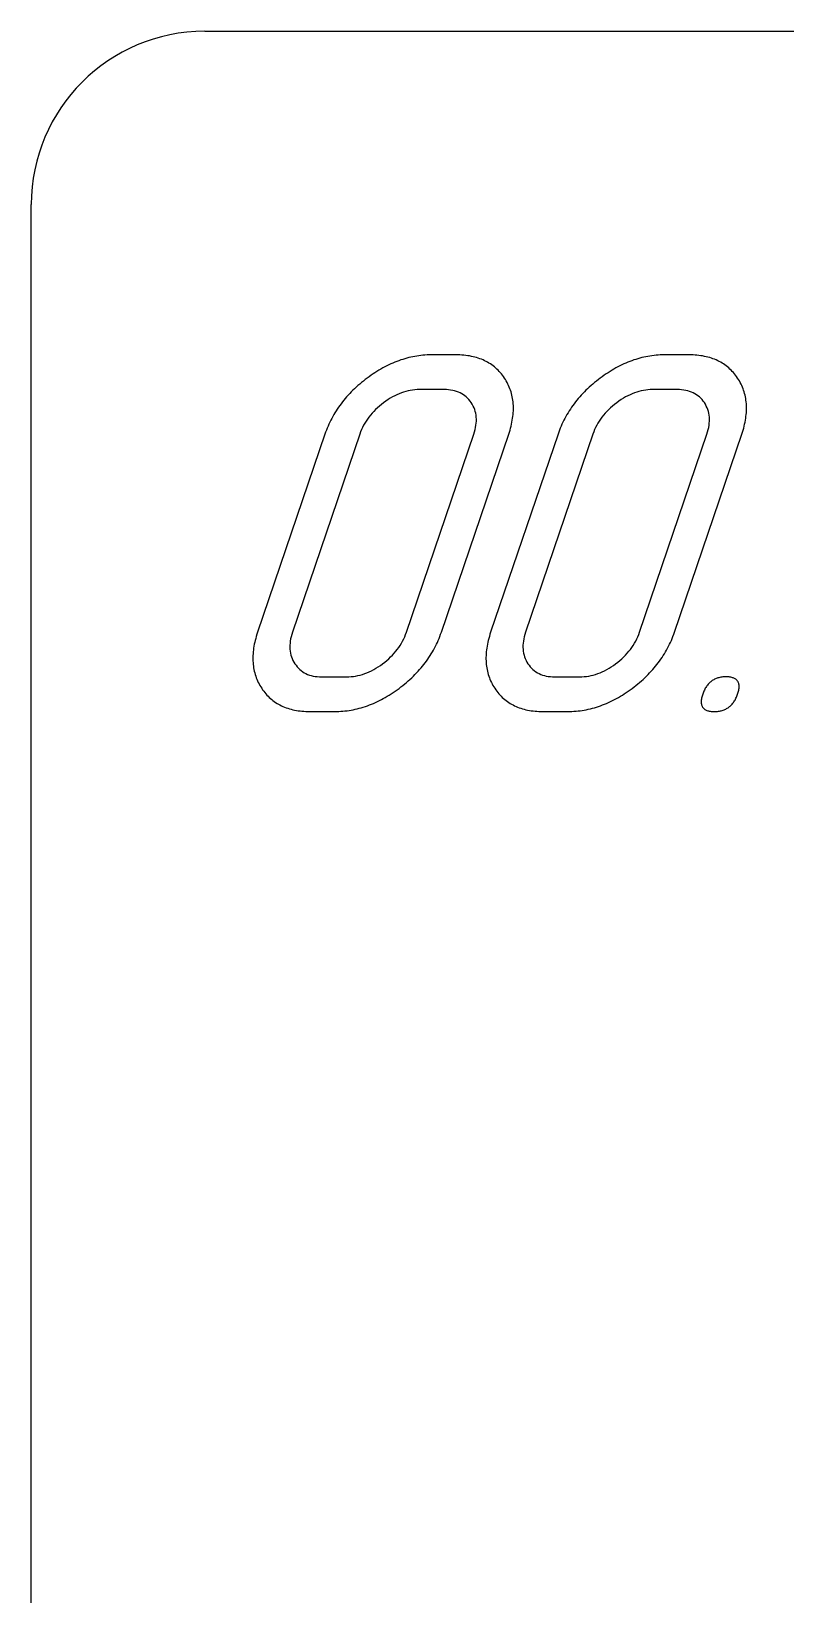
# Model space of a CAD drawing. Extents: x 14 to 1461, y -733 to -10.
# Drawn here: x 14.3 to 57.8, y -100.4 to -10.2 of the extents above; entities that cross this region are included whole.
import ezdxf

# ---------------------------------------------------------------- set-up
doc = ezdxf.new("R2010")
doc.units = 0

msp = doc.modelspace()

# ---------------------------------------------------------------- linework, layer by layer
at = {"layer": 'Cut', "color": 0}
for p, q in [((24.292856, -10.207), (566.932897, -10.207)), ((14.292876, -558.301346), (14.292876, -20.20698))]:
    msp.add_line(p, q, dxfattribs=at)
msp.add_arc((24.292856, -20.20698), 9.99998, 90, 179.999999, dxfattribs=at)
at = {"layer": 'Mark', "color": 0}
for p, q in [((34.340595, -29.75883), (34.227367, -29.828172)), ((34.454012, -29.692106), (34.340595, -29.75883)), ((34.567618, -29.627997), (34.454012, -29.692106)), ((34.681414, -29.566506), (34.567618, -29.627997)), ((34.7954, -29.507631), (34.681414, -29.566506)), ((34.909575, -29.451373), (34.7954, -29.507631)), ((35.023939, -29.397731), (34.909575, -29.451373)), ((35.138493, -29.346707), (35.023939, -29.397731)), ((35.253236, -29.298298), (35.138493, -29.346707)), ((35.368168, -29.252507), (35.253236, -29.298298)), ((35.48329, -29.209332), (35.368168, -29.252507)), ((35.598602, -29.168774), (35.48329, -29.209332)), ((35.714103, -29.130832), (35.598602, -29.168774)), ((35.829793, -29.095507), (35.714103, -29.130832)), ((35.945672, -29.062799), (35.829793, -29.095507)), ((36.061742, -29.032708), (35.945672, -29.062799)), ((36.178, -29.005233), (36.061742, -29.032708)), ((36.294448, -28.980374), (36.178, -29.005233)), ((36.411086, -28.958133), (36.294448, -28.980374)), ((36.527912, -28.938508), (36.411086, -28.958133)), ((36.644929, -28.9215), (36.527912, -28.938508)), ((36.762134, -28.907108), (36.644929, -28.9215)), ((36.879529, -28.895333), (36.762134, -28.907108)), ((36.997114, -28.886175), (36.879529, -28.895333)), ((37.114888, -28.879633), (36.997114, -28.886175)), ((37.232851, -28.875708), (37.114888, -28.879633)), ((37.351004, -28.8744), (37.232851, -28.875708)), ((38.779573, -28.8744), (37.351004, -28.8744)), ((38.898037, -28.875705), (38.779573, -28.8744)), ((39.014506, -28.879621), (38.898037, -28.875705)), ((39.12898, -28.886148), (39.014506, -28.879621)), ((39.24146, -28.895286), (39.12898, -28.886148)), ((39.351945, -28.907034), (39.24146, -28.895286)), ((39.460435, -28.921394), (39.351945, -28.907034)), ((39.56693, -28.938364), (39.460435, -28.921394)), ((39.671431, -28.957944), (39.56693, -28.938364)), ((39.773936, -28.980136), (39.671431, -28.957944)), ((39.874447, -29.004938), (39.773936, -28.980136)), ((39.972964, -29.032351), (39.874447, -29.004938)), ((40.069485, -29.062375), (39.972964, -29.032351)), ((40.164012, -29.09501), (40.069485, -29.062375)), ((40.256544, -29.130255), (40.164012, -29.09501)), ((40.347082, -29.168112), (40.256544, -29.130255)), ((40.435624, -29.208579), (40.347082, -29.168112)), ((40.522172, -29.251656), (40.435624, -29.208579)), ((40.606725, -29.297345), (40.522172, -29.251656)), ((40.689283, -29.345644), (40.606725, -29.297345)), ((40.769847, -29.396554), (40.689283, -29.345644)), ((40.848415, -29.450075), (40.769847, -29.396554)), ((40.924989, -29.506207), (40.848415, -29.450075)), ((40.999569, -29.564949), (40.924989, -29.506207)), ((41.072153, -29.626302), (40.999569, -29.564949)), ((41.142743, -29.690266), (41.072153, -29.626302)), ((41.211338, -29.756841), (41.142743, -29.690266)), ((41.277938, -29.826027), (41.211338, -29.756841)), ((47.783425, -29.75883), (47.670197, -29.828172)), ((47.896842, -29.692106), (47.783425, -29.75883)), ((48.010449, -29.627997), (47.896842, -29.692106)), ((48.124245, -29.566506), (48.010449, -29.627997)), ((48.23823, -29.507631), (48.124245, -29.566506)), ((48.352405, -29.451373), (48.23823, -29.507631)), ((48.466769, -29.397731), (48.352405, -29.451373)), ((48.581323, -29.346707), (48.466769, -29.397731)), ((48.696066, -29.298298), (48.581323, -29.346707)), ((48.810999, -29.252507), (48.696066, -29.298298)), ((48.926121, -29.209332), (48.810999, -29.252507)), ((49.041432, -29.168774), (48.926121, -29.209332)), ((49.156933, -29.130832), (49.041432, -29.168774)), ((49.272623, -29.095507), (49.156933, -29.130832)), ((49.388503, -29.062799), (49.272623, -29.095507)), ((49.504572, -29.032708), (49.388503, -29.062799)), ((49.62083, -29.005233), (49.504572, -29.032708)), ((49.737278, -28.980374), (49.62083, -29.005233)), ((49.853916, -28.958133), (49.737278, -28.980374)), ((49.970743, -28.938508), (49.853916, -28.958133)), ((50.087759, -28.9215), (49.970743, -28.938508)), ((50.204965, -28.907108), (50.087759, -28.9215)), ((50.32236, -28.895333), (50.204965, -28.907108)), ((50.439944, -28.886175), (50.32236, -28.895333)), ((50.557718, -28.879633), (50.439944, -28.886175)), ((50.675682, -28.875708), (50.557718, -28.879633)), ((50.793834, -28.8744), (50.675682, -28.875708)), ((52.222403, -28.8744), (50.793834, -28.8744)), ((52.340867, -28.875705), (52.222403, -28.8744)), ((52.457336, -28.879621), (52.340867, -28.875705)), ((52.57181, -28.886148), (52.457336, -28.879621)), ((52.68429, -28.895286), (52.57181, -28.886148)), ((52.794775, -28.907034), (52.68429, -28.895286)), ((52.903265, -28.921394), (52.794775, -28.907034)), ((53.00976, -28.938364), (52.903265, -28.921394)), ((53.114261, -28.957944), (53.00976, -28.938364)), ((53.216767, -28.980136), (53.114261, -28.957944)), ((53.317278, -29.004938), (53.216767, -28.980136)), ((53.415794, -29.032351), (53.317278, -29.004938)), ((53.512316, -29.062375), (53.415794, -29.032351)), ((53.606842, -29.09501), (53.512316, -29.062375)), ((53.699375, -29.130255), (53.606842, -29.09501)), ((53.789912, -29.168112), (53.699375, -29.130255)), ((53.878454, -29.208579), (53.789912, -29.168112)), ((53.965002, -29.251656), (53.878454, -29.208579)), ((54.049555, -29.297345), (53.965002, -29.251656)), ((54.132113, -29.345644), (54.049555, -29.297345)), ((54.212677, -29.396554), (54.132113, -29.345644)), ((54.291246, -29.450075), (54.212677, -29.396554)), ((54.36782, -29.506207), (54.291246, -29.450075)), ((54.442399, -29.564949), (54.36782, -29.506207)), ((54.514983, -29.626302), (54.442399, -29.564949)), ((54.585573, -29.690266), (54.514983, -29.626302)), ((54.654168, -29.756841), (54.585573, -29.690266)), ((54.720768, -29.826027), (54.654168, -29.756841)), ((33.131263, -30.646277), (33.031451, -30.735942)), ((33.233324, -30.55769), (33.131263, -30.646277)), ((33.337636, -30.470182), (33.233324, -30.55769)), ((33.444197, -30.383752), (33.337636, -30.470182)), ((33.553009, -30.298402), (33.444197, -30.383752)), ((33.66407, -30.214129), (33.553009, -30.298402)), ((33.77635, -30.131704), (33.66407, -30.214129)), ((33.88882, -30.051896), (33.77635, -30.131704)), ((34.00148, -29.974705), (33.88882, -30.051896)), ((34.114328, -29.90013), (34.00148, -29.974705)), ((34.227367, -29.828172), (34.114328, -29.90013)), ((41.342544, -29.897823), (41.277938, -29.826027)), ((41.405154, -29.97223), (41.342544, -29.897823)), ((41.46577, -30.049248), (41.405154, -29.97223)), ((41.524392, -30.128876), (41.46577, -30.049248)), ((41.581018, -30.211116), (41.524392, -30.128876)), ((41.635148, -30.295209), (41.581018, -30.211116)), ((41.686279, -30.380398), (41.635148, -30.295209)), ((41.734412, -30.466683), (41.686279, -30.380398)), ((41.779547, -30.554065), (41.734412, -30.466683)), ((41.821684, -30.642542), (41.779547, -30.554065)), ((41.860822, -30.732116), (41.821684, -30.642542)), ((46.574093, -30.646277), (46.474281, -30.735942)), ((46.676155, -30.55769), (46.574093, -30.646277)), ((46.780466, -30.470182), (46.676155, -30.55769)), ((46.887028, -30.383752), (46.780466, -30.470182)), ((46.995839, -30.298402), (46.887028, -30.383752)), ((47.1069, -30.214129), (46.995839, -30.298402)), ((47.21918, -30.131704), (47.1069, -30.214129)), ((47.33165, -30.051896), (47.21918, -30.131704)), ((47.44431, -29.974705), (47.33165, -30.051896)), ((47.557159, -29.90013), (47.44431, -29.974705)), ((47.670197, -29.828172), (47.557159, -29.90013)), ((54.785374, -29.897823), (54.720768, -29.826027)), ((54.847985, -29.97223), (54.785374, -29.897823)), ((54.908601, -30.049248), (54.847985, -29.97223)), ((54.967222, -30.128876), (54.908601, -30.049248)), ((55.023848, -30.211116), (54.967222, -30.128876)), ((55.077978, -30.295209), (55.023848, -30.211116)), ((55.12911, -30.380398), (55.077978, -30.295209)), ((55.177243, -30.466683), (55.12911, -30.380398)), ((55.222377, -30.554065), (55.177243, -30.466683)), ((55.264514, -30.642542), (55.222377, -30.554065)), ((55.303652, -30.732116), (55.264514, -30.642542)), ((32.313947, -31.492093), (32.234383, -31.591465)), ((32.395761, -31.393799), (32.313947, -31.492093)), ((32.479824, -31.296584), (32.395761, -31.393799)), ((32.566137, -31.200447), (32.479824, -31.296584)), ((32.6547, -31.105389), (32.566137, -31.200447)), ((32.745513, -31.011409), (32.6547, -31.105389)), ((32.838576, -30.918508), (32.745513, -31.011409)), ((32.933888, -30.826686), (32.838576, -30.918508)), ((33.031451, -30.735942), (32.933888, -30.826686)), ((34.741704, -31.540735), (34.614626, -31.632541)), ((34.868978, -31.454851), (34.741704, -31.540735)), ((34.996447, -31.37489), (34.868978, -31.454851)), ((35.124111, -31.300853), (34.996447, -31.37489)), ((35.251971, -31.232738), (35.124111, -31.300853)), ((35.380026, -31.170546), (35.251971, -31.232738)), ((35.508276, -31.114278), (35.380026, -31.170546)), ((35.636722, -31.063932), (35.508276, -31.114278)), ((35.765363, -31.01951), (35.636722, -31.063932)), ((35.894199, -30.98101), (35.765363, -31.01951)), ((36.023231, -30.948433), (35.894199, -30.98101)), ((36.152457, -30.92178), (36.023231, -30.948433)), ((36.28188, -30.901049), (36.152457, -30.92178)), ((36.411497, -30.886242), (36.28188, -30.901049)), ((36.54131, -30.877357), (36.411497, -30.886242)), ((36.671318, -30.874396), (36.54131, -30.877357)), ((38.099887, -30.874396), (36.671318, -30.874396)), ((38.230387, -30.877348), (38.099887, -30.874396)), ((38.356544, -30.886203), (38.230387, -30.877348)), ((38.478357, -30.900963), (38.356544, -30.886203)), ((38.595826, -30.921626), (38.478357, -30.900963)), ((38.708951, -30.948194), (38.595826, -30.921626)), ((38.817732, -30.980665), (38.708951, -30.948194)), ((38.922169, -31.01904), (38.817732, -30.980665)), ((39.022262, -31.063318), (38.922169, -31.01904)), ((39.118011, -31.113501), (39.022262, -31.063318)), ((39.209416, -31.169587), (39.118011, -31.113501)), ((39.296478, -31.231577), (39.209416, -31.169587)), ((39.379195, -31.299472), (39.296478, -31.231577)), ((39.457568, -31.373269), (39.379195, -31.299472)), ((39.531598, -31.452971), (39.457568, -31.373269)), ((39.601283, -31.538577), (39.531598, -31.452971)), ((39.666625, -31.630086), (39.601283, -31.538577)), ((41.896961, -30.822787), (41.860822, -30.732116)), ((41.930103, -30.914553), (41.896961, -30.822787)), ((41.960246, -31.007416), (41.930103, -30.914553)), ((41.987391, -31.101375), (41.960246, -31.007416)), ((42.011537, -31.19643), (41.987391, -31.101375)), ((42.032685, -31.292582), (42.011537, -31.19643)), ((42.050835, -31.389829), (42.032685, -31.292582)), ((42.065986, -31.488173), (42.050835, -31.389829)), ((42.078139, -31.587613), (42.065986, -31.488173)), ((45.756777, -31.492093), (45.677214, -31.591465)), ((45.838591, -31.393799), (45.756777, -31.492093)), ((45.922654, -31.296584), (45.838591, -31.393799)), ((46.008968, -31.200447), (45.922654, -31.296584)), ((46.097531, -31.105389), (46.008968, -31.200447)), ((46.188344, -31.011409), (46.097531, -31.105389)), ((46.281406, -30.918508), (46.188344, -31.011409)), ((46.376719, -30.826686), (46.281406, -30.918508)), ((46.474281, -30.735942), (46.376719, -30.826686)), ((48.184534, -31.540735), (48.057456, -31.632541)), ((48.311808, -31.454851), (48.184534, -31.540735)), ((48.439277, -31.37489), (48.311808, -31.454851)), ((48.566942, -31.300853), (48.439277, -31.37489)), ((48.694801, -31.232738), (48.566942, -31.300853)), ((48.822856, -31.170546), (48.694801, -31.232738)), ((48.951106, -31.114278), (48.822856, -31.170546)), ((49.079552, -31.063932), (48.951106, -31.114278)), ((49.208193, -31.01951), (49.079552, -31.063932)), ((49.337029, -30.98101), (49.208193, -31.01951)), ((49.466061, -30.948433), (49.337029, -30.98101)), ((49.595288, -30.92178), (49.466061, -30.948433)), ((49.72471, -30.901049), (49.595288, -30.92178)), ((49.854327, -30.886242), (49.72471, -30.901049)), ((49.98414, -30.877357), (49.854327, -30.886242)), ((50.114148, -30.874396), (49.98414, -30.877357)), ((51.542717, -30.874396), (50.114148, -30.874396)), ((51.673218, -30.877348), (51.542717, -30.874396)), ((51.799374, -30.886203), (51.673218, -30.877348)), ((51.921187, -30.900963), (51.799374, -30.886203)), ((52.038656, -30.921626), (51.921187, -30.900963)), ((52.151781, -30.948194), (52.038656, -30.921626)), ((52.260562, -30.980665), (52.151781, -30.948194)), ((52.364999, -31.01904), (52.260562, -30.980665)), ((52.465092, -31.063318), (52.364999, -31.01904)), ((52.560841, -31.113501), (52.465092, -31.063318)), ((52.652247, -31.169587), (52.560841, -31.113501)), ((52.739308, -31.231577), (52.652247, -31.169587)), ((52.822025, -31.299472), (52.739308, -31.231577)), ((52.900398, -31.373269), (52.822025, -31.299472)), ((52.974428, -31.452971), (52.900398, -31.373269)), ((53.044113, -31.538577), (52.974428, -31.452971)), ((53.109455, -31.630086), (53.044113, -31.538577)), ((55.339792, -30.822787), (55.303652, -30.732116)), ((55.372933, -30.914553), (55.339792, -30.822787)), ((55.403076, -31.007416), (55.372933, -30.914553)), ((55.430221, -31.101375), (55.403076, -31.007416)), ((55.454367, -31.19643), (55.430221, -31.101375)), ((55.475515, -31.292582), (55.454367, -31.19643)), ((55.493665, -31.389829), (55.475515, -31.292582)), ((55.508817, -31.488173), (55.493665, -31.389829)), ((55.52097, -31.587613), (55.508817, -31.488173)), ((31.678865, -32.425274), (31.619549, -32.534353)), ((31.740431, -32.317273), (31.678865, -32.425274)), ((31.804246, -32.21035), (31.740431, -32.317273)), ((31.870311, -32.104506), (31.804246, -32.21035)), ((31.938626, -31.999741), (31.870311, -32.104506)), ((32.00919, -31.896054), (31.938626, -31.999741)), ((32.082005, -31.793446), (32.00919, -31.896054)), ((32.157069, -31.691916), (32.082005, -31.793446)), ((32.234383, -31.591465), (32.157069, -31.691916)), ((33.763121, -32.464935), (33.679793, -32.579425)), ((33.851584, -32.352765), (33.763121, -32.464935)), ((33.945183, -32.242915), (33.851584, -32.352765)), ((34.043918, -32.135386), (33.945183, -32.242915)), ((34.147788, -32.030177), (34.043918, -32.135386)), ((34.256794, -31.927288), (34.147788, -32.030177)), ((34.370935, -31.826719), (34.256794, -31.927288)), ((34.490213, -31.72847), (34.370935, -31.826719)), ((34.614626, -31.632541), (34.490213, -31.72847)), ((39.726413, -31.725736), (39.666625, -31.630086)), ((39.779438, -31.823764), (39.726413, -31.725736)), ((39.825701, -31.92417), (39.779438, -31.823764)), ((39.865201, -32.026953), (39.825701, -31.92417)), ((39.897939, -32.132115), (39.865201, -32.026953)), ((39.923913, -32.239653), (39.897939, -32.132115)), ((39.943125, -32.34957), (39.923913, -32.239653)), ((39.955575, -32.461865), (39.943125, -32.34957)), ((39.961262, -32.576537), (39.955575, -32.461865)), ((42.052591, -32.531905), (42.067423, -32.422599)), ((42.067423, -32.422599), (42.079257, -32.314389)), ((42.087294, -31.68815), (42.078139, -31.587613)), ((42.079257, -32.314389), (42.088092, -32.207275)), ((42.09345, -31.789782), (42.087294, -31.68815)), ((42.088092, -32.207275), (42.093929, -32.101257)), ((42.096608, -31.892511), (42.09345, -31.789782)), ((42.093929, -32.101257), (42.096768, -31.996336)), ((42.096768, -31.996336), (42.096608, -31.892511)), ((45.121695, -32.425274), (45.06238, -32.534353)), ((45.183261, -32.317273), (45.121695, -32.425274)), ((45.247076, -32.21035), (45.183261, -32.317273)), ((45.313141, -32.104506), (45.247076, -32.21035)), ((45.381456, -31.999741), (45.313141, -32.104506)), ((45.452021, -31.896054), (45.381456, -31.999741)), ((45.524835, -31.793446), (45.452021, -31.896054)), ((45.599899, -31.691916), (45.524835, -31.793446)), ((45.677214, -31.591465), (45.599899, -31.691916)), ((47.205951, -32.464935), (47.122623, -32.579425)), ((47.294414, -32.352765), (47.205951, -32.464935)), ((47.388013, -32.242915), (47.294414, -32.352765)), ((47.486748, -32.135386), (47.388013, -32.242915)), ((47.590618, -32.030177), (47.486748, -32.135386)), ((47.699624, -31.927288), (47.590618, -32.030177)), ((47.813766, -31.826719), (47.699624, -31.927288)), ((47.933043, -31.72847), (47.813766, -31.826719)), ((48.057456, -31.632541), (47.933043, -31.72847)), ((53.169243, -31.725736), (53.109455, -31.630086)), ((53.222268, -31.823764), (53.169243, -31.725736)), ((53.268531, -31.92417), (53.222268, -31.823764)), ((53.308031, -32.026953), (53.268531, -31.92417)), ((53.340769, -32.132115), (53.308031, -32.026953)), ((53.366744, -32.239653), (53.340769, -32.132115)), ((53.385956, -32.34957), (53.366744, -32.239653)), ((53.398405, -32.461865), (53.385956, -32.34957)), ((53.404092, -32.576537), (53.398405, -32.461865)), ((55.495422, -32.531905), (55.510254, -32.422599)), ((55.510254, -32.422599), (55.522087, -32.314389)), ((55.530124, -31.68815), (55.52097, -31.587613)), ((55.522087, -32.314389), (55.530923, -32.207275)), ((55.536281, -31.789782), (55.530124, -31.68815)), ((55.530923, -32.207275), (55.53676, -32.101257)), ((55.539439, -31.892511), (55.536281, -31.789782)), ((55.53676, -32.101257), (55.539598, -31.996336)), ((55.539598, -31.996336), (55.539439, -31.892511)), ((31.267334, -33.328111), (31.226016, -33.445819)), ((31.310901, -33.211481), (31.267334, -33.328111)), ((31.356718, -33.09593), (31.310901, -33.211481)), ((31.404785, -32.981458), (31.356718, -33.09593)), ((31.455101, -32.868064), (31.404785, -32.981458)), ((31.507667, -32.755748), (31.455101, -32.868064)), ((31.562483, -32.644512), (31.507667, -32.755748)), ((31.619549, -32.534353), (31.562483, -32.644512)), ((33.287676, -33.315088), (33.240298, -33.445819)), ((33.34019, -33.186677), (33.287676, -33.315088)), ((33.397839, -33.060586), (33.34019, -33.186677)), ((33.460624, -32.936815), (33.397839, -33.060586)), ((33.528545, -32.815365), (33.460624, -32.936815)), ((33.601601, -32.696235), (33.528545, -32.815365)), ((33.679793, -32.579425), (33.601601, -32.696235)), ((39.811714, -33.445819), (39.853366, -33.314503)), ((39.853366, -33.314503), (39.888255, -33.185564)), ((39.888255, -33.185564), (39.916382, -33.059003)), ((39.916382, -33.059003), (39.937746, -32.93482)), ((39.937746, -32.93482), (39.952347, -32.813014)), ((39.952347, -32.813014), (39.960186, -32.693587)), ((39.960186, -32.693587), (39.961262, -32.576537)), ((41.825995, -33.445819), (41.864814, -33.327743)), ((41.864814, -33.327743), (41.900634, -33.210763)), ((41.900634, -33.210763), (41.933456, -33.09488)), ((41.933456, -33.09488), (41.96328, -32.980092)), ((41.96328, -32.980092), (41.990105, -32.866401)), ((41.990105, -32.866401), (42.013932, -32.753806)), ((42.013932, -32.753806), (42.034761, -32.642307)), ((42.034761, -32.642307), (42.052591, -32.531905)), ((44.710164, -33.328111), (44.668847, -33.445819)), ((44.753731, -33.211481), (44.710164, -33.328111)), ((44.799548, -33.09593), (44.753731, -33.211481)), ((44.847615, -32.981458), (44.799548, -33.09593)), ((44.897931, -32.868064), (44.847615, -32.981458)), ((44.950498, -32.755748), (44.897931, -32.868064)), ((45.005314, -32.644512), (44.950498, -32.755748)), ((45.06238, -32.534353), (45.005314, -32.644512)), ((46.730506, -33.315088), (46.683128, -33.445819)), ((46.78302, -33.186677), (46.730506, -33.315088)), ((46.840669, -33.060586), (46.78302, -33.186677)), ((46.903454, -32.936815), (46.840669, -33.060586)), ((46.971375, -32.815365), (46.903454, -32.936815)), ((47.044431, -32.696235), (46.971375, -32.815365)), ((47.122623, -32.579425), (47.044431, -32.696235)), ((53.254544, -33.445819), (53.296196, -33.314503)), ((53.296196, -33.314503), (53.331085, -33.185564)), ((53.331085, -33.185564), (53.359212, -33.059003)), ((53.359212, -33.059003), (53.380576, -32.93482)), ((53.380576, -32.93482), (53.395177, -32.813014)), ((53.395177, -32.813014), (53.403016, -32.693587)), ((53.403016, -32.693587), (53.404092, -32.576537)), ((55.268825, -33.445819), (55.307644, -33.327743)), ((55.307644, -33.327743), (55.343465, -33.210763)), ((55.343465, -33.210763), (55.376287, -33.09488)), ((55.376287, -33.09488), (55.40611, -32.980092)), ((55.40611, -32.980092), (55.432936, -32.866401)), ((55.432936, -32.866401), (55.456763, -32.753806)), ((55.456763, -32.753806), (55.477591, -32.642307)), ((55.477591, -32.642307), (55.495422, -32.531905)), ((31.226016, -33.445819), (27.342096, -44.874368)), ((33.240298, -33.445819), (29.356377, -44.874368)), ((35.927793, -44.874368), (39.811714, -33.445819)), ((37.942074, -44.874368), (41.825995, -33.445819)), ((44.668847, -33.445819), (40.784926, -44.874368)), ((46.683128, -33.445819), (42.799208, -44.874368)), ((49.370623, -44.874368), (53.254544, -33.445819)), ((51.384905, -44.874368), (55.268825, -33.445819)), ((27.303311, -44.992348), (27.267509, -45.109237)), ((27.342096, -44.874368), (27.303311, -44.992348)), ((29.314727, -45.005631), (29.279789, -45.134522)), ((29.356377, -44.874368), (29.314727, -45.005631)), ((35.827115, -45.135634), (35.880009, -45.006216)), ((35.880009, -45.006216), (35.927793, -44.874368)), ((37.856782, -45.109955), (37.90055, -44.992716)), ((37.90055, -44.992716), (37.942074, -44.874368)), ((40.746141, -44.992348), (40.71034, -45.109237)), ((40.784926, -44.874368), (40.746141, -44.992348)), ((42.757558, -45.005631), (42.722619, -45.134522)), ((42.799208, -44.874368), (42.757558, -45.005631)), ((49.269945, -45.135634), (49.322839, -45.006216)), ((49.322839, -45.006216), (49.370623, -44.874368)), ((51.299612, -45.109955), (51.343381, -44.992716)), ((51.343381, -44.992716), (51.384905, -44.874368)), ((27.100425, -45.896895), (27.088488, -46.00505)), ((27.115345, -45.787647), (27.100425, -45.896895)), ((27.133248, -45.677308), (27.115345, -45.787647)), ((27.154134, -45.565877), (27.133248, -45.677308)), ((27.178003, -45.453355), (27.154134, -45.565877)), ((27.204856, -45.339741), (27.178003, -45.453355)), ((27.234691, -45.225035), (27.204856, -45.339741)), ((27.267509, -45.109237), (27.234691, -45.225035)), ((29.207147, -45.62636), (29.205764, -45.743388)), ((29.205764, -45.743388), (29.211093, -45.858043)), ((29.21524, -45.506959), (29.207147, -45.62636)), ((29.211093, -45.858043), (29.223133, -45.970326)), ((29.230045, -45.385186), (29.21524, -45.506959)), ((29.223133, -45.970326), (29.241884, -46.080237)), ((29.251561, -45.26104), (29.230045, -45.385186)), ((29.279789, -45.134522), (29.251561, -45.26104)), ((35.219987, -46.083498), (35.313764, -45.97352)), ((35.313764, -45.97352), (35.402431, -45.861113)), ((35.402431, -45.861113), (35.485988, -45.746275)), ((35.485988, -45.746275), (35.564434, -45.629007)), ((35.564434, -45.629007), (35.637769, -45.509309)), ((35.637769, -45.509309), (35.705995, -45.387181)), ((35.705995, -45.387181), (35.76911, -45.262623)), ((35.76911, -45.262623), (35.827115, -45.135634)), ((37.425829, -46.007934), (37.487554, -45.89957)), ((37.487554, -45.89957), (37.547035, -45.790095)), ((37.547035, -45.790095), (37.604271, -45.679512)), ((37.604271, -45.679512), (37.659262, -45.567819)), ((37.659262, -45.567819), (37.712009, -45.455017)), ((37.712009, -45.455017), (37.762511, -45.341106)), ((37.762511, -45.341106), (37.810769, -45.226085)), ((37.810769, -45.226085), (37.856782, -45.109955)), ((40.543256, -45.896895), (40.531319, -46.00505)), ((40.558175, -45.787647), (40.543256, -45.896895)), ((40.576078, -45.677308), (40.558175, -45.787647)), ((40.596965, -45.565877), (40.576078, -45.677308)), ((40.620834, -45.453355), (40.596965, -45.565877)), ((40.647686, -45.339741), (40.620834, -45.453355)), ((40.677521, -45.225035), (40.647686, -45.339741)), ((40.71034, -45.109237), (40.677521, -45.225035)), ((42.649977, -45.62636), (42.648594, -45.743388)), ((42.648594, -45.743388), (42.653923, -45.858043)), ((42.658071, -45.506959), (42.649977, -45.62636)), ((42.653923, -45.858043), (42.665963, -45.970326)), ((42.672875, -45.385186), (42.658071, -45.506959)), ((42.665963, -45.970326), (42.684715, -46.080237)), ((42.694392, -45.26104), (42.672875, -45.385186)), ((42.722619, -45.134522), (42.694392, -45.26104)), ((48.662817, -46.083498), (48.756594, -45.97352)), ((48.756594, -45.97352), (48.845261, -45.861113)), ((48.845261, -45.861113), (48.928818, -45.746275)), ((48.928818, -45.746275), (49.007264, -45.629007)), ((49.007264, -45.629007), (49.0806, -45.509309)), ((49.0806, -45.509309), (49.148825, -45.387181)), ((49.148825, -45.387181), (49.21194, -45.262623)), ((49.21194, -45.262623), (49.269945, -45.135634)), ((50.868659, -46.007934), (50.930384, -45.89957)), ((50.930384, -45.89957), (50.989865, -45.790095)), ((50.989865, -45.790095), (51.047101, -45.679512)), ((51.047101, -45.679512), (51.102092, -45.567819)), ((51.102092, -45.567819), (51.154839, -45.455017)), ((51.154839, -45.455017), (51.205341, -45.341106)), ((51.205341, -45.341106), (51.253599, -45.226085)), ((51.253599, -45.226085), (51.299612, -45.109955)), ((27.070577, -46.322968), (27.070572, -46.426757)), ((27.070572, -46.426757), (27.073551, -46.529455)), ((27.073564, -46.218087), (27.070577, -46.322968)), ((27.073551, -46.529455), (27.079512, -46.631061)), ((27.079535, -46.112115), (27.073564, -46.218087)), ((27.079512, -46.631061), (27.088457, -46.731575)), ((27.088488, -46.00505), (27.079535, -46.112115)), ((27.088457, -46.731575), (27.100385, -46.830997)), ((27.100385, -46.830997), (27.115296, -46.929328)), ((29.241884, -46.080237), (29.267347, -46.187775)), ((29.267347, -46.187775), (29.299521, -46.292941)), ((29.299521, -46.292941), (29.338406, -46.395734)), ((29.338406, -46.395734), (29.384002, -46.496154)), ((29.384002, -46.496154), (29.436309, -46.594202)), ((29.436309, -46.594202), (29.495328, -46.689877)), ((29.495328, -46.689877), (29.559836, -46.781414)), ((29.559836, -46.781414), (29.628613, -46.867045)), ((29.628613, -46.867045), (29.701657, -46.94677)), ((34.167267, -46.948391), (34.295236, -46.868925)), ((34.295236, -46.868925), (34.422816, -46.783572)), ((34.422816, -46.783572), (34.550005, -46.692333)), ((34.550005, -46.692333), (34.674445, -46.596936)), ((34.674445, -46.596936), (34.793774, -46.499108)), ((34.793774, -46.499108), (34.907993, -46.398851)), ((34.907993, -46.398851), (35.017101, -46.296163)), ((35.017101, -46.296163), (35.121099, -46.191046)), ((35.121099, -46.191046), (35.219987, -46.083498)), ((36.769298, -46.933298), (36.851224, -46.834917)), ((36.851224, -46.834917), (36.930906, -46.735427)), ((36.930906, -46.735427), (37.008343, -46.634827)), ((37.008343, -46.634827), (37.083535, -46.533118)), ((37.083535, -46.533118), (37.156483, -46.4303)), ((37.156483, -46.4303), (37.227187, -46.326373)), ((37.227187, -46.326373), (37.295645, -46.221336)), ((37.295645, -46.221336), (37.36186, -46.11519)), ((37.36186, -46.11519), (37.425829, -46.007934)), ((40.513407, -46.322968), (40.513402, -46.426757)), ((40.513402, -46.426757), (40.516381, -46.529455)), ((40.516394, -46.218087), (40.513407, -46.322968)), ((40.516381, -46.529455), (40.522343, -46.631061)), ((40.522365, -46.112115), (40.516394, -46.218087)), ((40.522343, -46.631061), (40.531287, -46.731575)), ((40.531319, -46.00505), (40.522365, -46.112115)), ((40.531287, -46.731575), (40.543215, -46.830997)), ((40.543215, -46.830997), (40.558126, -46.929328)), ((42.684715, -46.080237), (42.710177, -46.187775)), ((42.710177, -46.187775), (42.742351, -46.292941)), ((42.742351, -46.292941), (42.781236, -46.395734)), ((42.781236, -46.395734), (42.826832, -46.496154)), ((42.826832, -46.496154), (42.879139, -46.594202)), ((42.879139, -46.594202), (42.938158, -46.689877)), ((42.938158, -46.689877), (43.002666, -46.781414)), ((43.002666, -46.781414), (43.071443, -46.867045)), ((43.071443, -46.867045), (43.144487, -46.94677)), ((47.610097, -46.948391), (47.738066, -46.868925)), ((47.738066, -46.868925), (47.865646, -46.783572)), ((47.865646, -46.783572), (47.992836, -46.692333)), ((47.992836, -46.692333), (48.117275, -46.596936)), ((48.117275, -46.596936), (48.236604, -46.499108)), ((48.236604, -46.499108), (48.350823, -46.398851)), ((48.350823, -46.398851), (48.459931, -46.296163)), ((48.459931, -46.296163), (48.563929, -46.191046)), ((48.563929, -46.191046), (48.662817, -46.083498)), ((50.212129, -46.933298), (50.294055, -46.834917)), ((50.294055, -46.834917), (50.373736, -46.735427)), ((50.373736, -46.735427), (50.451173, -46.634827)), ((50.451173, -46.634827), (50.526366, -46.533118)), ((50.526366, -46.533118), (50.599314, -46.4303)), ((50.599314, -46.4303), (50.670017, -46.326373)), ((50.670017, -46.326373), (50.738476, -46.221336)), ((50.738476, -46.221336), (50.80469, -46.11519)), ((50.80469, -46.11519), (50.868659, -46.007934)), ((27.115296, -46.929328), (27.13319, -47.026568)), ((27.13319, -47.026568), (27.154067, -47.122715)), ((27.154067, -47.122715), (27.177927, -47.217771)), ((27.177927, -47.217771), (27.204771, -47.311735)), ((27.204771, -47.311735), (27.234597, -47.404608)), ((27.234597, -47.404608), (27.267407, -47.496389)), ((27.267407, -47.496389), (27.303199, -47.587078)), ((27.303199, -47.587078), (27.341975, -47.676676)), ((27.341975, -47.676676), (27.383734, -47.765182)), ((27.383734, -47.765182), (27.428476, -47.852597)), ((29.701657, -46.94677), (29.77897, -47.02059)), ((29.77897, -47.02059), (29.86055, -47.088504)), ((29.86055, -47.088504), (29.946399, -47.150512)), ((29.946399, -47.150512), (30.036516, -47.206615)), ((30.036516, -47.206615), (30.130901, -47.256813)), ((30.130901, -47.256813), (30.229554, -47.301105)), ((30.229554, -47.301105), (30.332475, -47.339491)), ((30.332475, -47.339491), (30.439665, -47.371971)), ((30.439665, -47.371971), (30.551122, -47.398546)), ((30.551122, -47.398546), (30.666848, -47.419216)), ((30.666848, -47.419216), (30.786841, -47.43398)), ((30.786841, -47.43398), (30.911103, -47.442838)), ((30.911103, -47.442838), (31.039633, -47.445791)), ((31.039633, -47.445791), (32.468201, -47.445791)), ((32.468201, -47.445791), (32.601237, -47.442848)), ((32.601237, -47.442848), (32.733883, -47.434018)), ((32.733883, -47.434018), (32.86614, -47.419302)), ((32.86614, -47.419302), (32.998006, -47.3987)), ((32.998006, -47.3987), (33.129483, -47.372211)), ((33.129483, -47.372211), (33.26057, -47.339836)), ((33.26057, -47.339836), (33.391267, -47.301574)), ((33.391267, -47.301574), (33.521575, -47.257427)), ((33.521575, -47.257427), (33.651493, -47.207392)), ((33.651493, -47.207392), (33.781021, -47.151471)), ((33.781021, -47.151471), (33.910159, -47.089664)), ((33.910159, -47.089664), (34.038908, -47.021971)), ((34.038908, -47.021971), (34.167267, -46.948391)), ((35.826586, -47.856096), (35.930958, -47.768808)), ((35.930958, -47.768808), (36.033085, -47.680411)), ((36.033085, -47.680411), (36.132968, -47.590904)), ((36.132968, -47.590904), (36.230606, -47.500288)), ((36.230606, -47.500288), (36.325999, -47.408563)), ((36.325999, -47.408563), (36.419148, -47.315729)), ((36.419148, -47.315729), (36.510053, -47.221785)), ((36.510053, -47.221785), (36.598712, -47.126732)), ((36.598712, -47.126732), (36.685128, -47.03057)), ((36.685128, -47.03057), (36.769298, -46.933298)), ((40.558126, -46.929328), (40.57602, -47.026568)), ((40.57602, -47.026568), (40.596898, -47.122715)), ((40.596898, -47.122715), (40.620758, -47.217771)), ((40.620758, -47.217771), (40.647601, -47.311735)), ((40.647601, -47.311735), (40.677427, -47.404608)), ((40.677427, -47.404608), (40.710237, -47.496389)), ((40.710237, -47.496389), (40.74603, -47.587078)), ((40.74603, -47.587078), (40.784805, -47.676676)), ((40.784805, -47.676676), (40.826564, -47.765182)), ((40.826564, -47.765182), (40.871306, -47.852597)), ((43.144487, -46.94677), (43.2218, -47.02059)), ((43.2218, -47.02059), (43.303381, -47.088504)), ((43.303381, -47.088504), (43.38923, -47.150512)), ((43.38923, -47.150512), (43.479346, -47.206615)), ((43.479346, -47.206615), (43.573731, -47.256813)), ((43.573731, -47.256813), (43.672385, -47.301105)), ((43.672385, -47.301105), (43.775306, -47.339491)), ((43.775306, -47.339491), (43.882495, -47.371971)), ((43.882495, -47.371971), (43.993952, -47.398546)), ((43.993952, -47.398546), (44.109678, -47.419216)), ((44.109678, -47.419216), (44.229672, -47.43398)), ((44.229672, -47.43398), (44.353933, -47.442838)), ((44.353933, -47.442838), (44.482463, -47.445791)), ((44.482463, -47.445791), (45.911032, -47.445791)), ((45.911032, -47.445791), (46.044067, -47.442848)), ((46.044067, -47.442848), (46.176713, -47.434018)), ((46.176713, -47.434018), (46.30897, -47.419302)), ((46.30897, -47.419302), (46.440836, -47.3987)), ((46.440836, -47.3987), (46.572313, -47.372211)), ((46.572313, -47.372211), (46.7034, -47.339836)), ((46.7034, -47.339836), (46.834098, -47.301574)), ((46.834098, -47.301574), (46.964405, -47.257427)), ((46.964405, -47.257427), (47.094323, -47.207392)), ((47.094323, -47.207392), (47.223851, -47.151471)), ((47.223851, -47.151471), (47.35299, -47.089664)), ((47.35299, -47.089664), (47.481738, -47.021971)), ((47.481738, -47.021971), (47.610097, -46.948391)), ((49.269416, -47.856096), (49.373788, -47.768808)), ((49.373788, -47.768808), (49.475915, -47.680411)), ((49.475915, -47.680411), (49.575798, -47.590904)), ((49.575798, -47.590904), (49.673436, -47.500288)), ((49.673436, -47.500288), (49.768829, -47.408563)), ((49.768829, -47.408563), (49.861978, -47.315729)), ((49.861978, -47.315729), (49.952883, -47.221785)), ((49.952883, -47.221785), (50.041543, -47.126732)), ((50.041543, -47.126732), (50.127958, -47.03057)), ((50.127958, -47.03057), (50.212129, -46.933298)), ((53.437787, -47.762197), (53.399144, -47.798329)), ((53.477719, -47.728017), (53.437787, -47.762197)), ((53.518941, -47.695791), (53.477719, -47.728017)), ((53.561452, -47.665517), (53.518941, -47.695791)), ((53.605253, -47.637197), (53.561452, -47.665517)), ((53.650343, -47.61083), (53.605253, -47.637197)), ((53.696723, -47.586416), (53.650343, -47.61083)), ((53.744393, -47.563955), (53.696723, -47.586416)), ((53.793352, -47.543447), (53.744393, -47.563955)), ((53.843601, -47.524893), (53.793352, -47.543447)), ((53.89514, -47.508291), (53.843601, -47.524893)), ((53.947968, -47.493643), (53.89514, -47.508291)), ((54.002085, -47.480947), (53.947968, -47.493643)), ((54.057492, -47.470205), (54.002085, -47.480947)), ((54.114189, -47.461416), (54.057492, -47.470205)), ((54.172175, -47.45458), (54.114189, -47.461416)), ((54.231451, -47.449697), (54.172175, -47.45458)), ((54.292017, -47.446768), (54.231451, -47.449697)), ((54.353872, -47.445791), (54.292017, -47.446768)), ((54.415942, -47.446768), (54.353872, -47.445791)), ((54.475368, -47.449697), (54.415942, -47.446768)), ((54.53215, -47.45458), (54.475368, -47.449697)), ((54.586286, -47.461416), (54.53215, -47.45458)), ((54.637778, -47.470205), (54.586286, -47.461416)), ((54.686626, -47.480947), (54.637778, -47.470205)), ((54.732829, -47.493643), (54.686626, -47.480947)), ((54.776388, -47.508291), (54.732829, -47.493643)), ((54.817302, -47.524893), (54.776388, -47.508291)), ((54.855571, -47.543447), (54.817302, -47.524893)), ((54.891196, -47.563955), (54.855571, -47.543447)), ((54.924176, -47.586416), (54.891196, -47.563955)), ((54.954512, -47.61083), (54.924176, -47.586416)), ((54.982203, -47.637197), (54.954512, -47.61083)), ((55.00725, -47.665517), (54.982203, -47.637197)), ((55.029652, -47.695791), (55.00725, -47.665517)), ((55.049409, -47.728017), (55.029652, -47.695791)), ((55.066522, -47.762197), (55.049409, -47.728017)), ((55.08099, -47.798329), (55.066522, -47.762197)), ((27.428476, -47.852597), (27.4762, -47.938919)), ((27.4762, -47.938919), (27.526908, -48.02415)), ((27.526908, -48.02415), (27.5806, -48.10829)), ((27.5806, -48.10829), (27.636772, -48.190577)), ((27.636772, -48.190577), (27.694924, -48.270252)), ((27.694924, -48.270252), (27.755055, -48.347315)), ((27.755055, -48.347315), (27.817166, -48.421766)), ((27.817166, -48.421766), (27.881257, -48.493604)), ((27.881257, -48.493604), (27.947326, -48.56283)), ((27.947326, -48.56283), (28.015376, -48.629444)), ((28.015376, -48.629444), (28.085405, -48.693445)), ((28.085405, -48.693445), (28.157413, -48.754834)), ((34.480446, -48.756391), (34.594669, -48.69514)), ((34.594669, -48.69514), (34.708657, -48.631283)), ((34.708657, -48.631283), (34.822411, -48.564819)), ((34.822411, -48.564819), (34.93593, -48.495749)), ((34.93593, -48.495749), (35.049214, -48.424073)), ((35.049214, -48.424073), (35.162264, -48.34979)), ((35.162264, -48.34979), (35.275078, -48.272901)), ((35.275078, -48.272901), (35.387658, -48.193405)), ((35.387658, -48.193405), (35.500003, -48.111303)), ((35.500003, -48.111303), (35.611109, -48.027343)), ((35.611109, -48.027343), (35.71997, -47.942274)), ((35.71997, -47.942274), (35.826586, -47.856096)), ((40.871306, -47.852597), (40.919031, -47.938919)), ((40.919031, -47.938919), (40.969739, -48.02415)), ((40.969739, -48.02415), (41.02343, -48.10829)), ((41.02343, -48.10829), (41.079602, -48.190577)), ((41.079602, -48.190577), (41.137754, -48.270252)), ((41.137754, -48.270252), (41.197886, -48.347315)), ((41.197886, -48.347315), (41.259996, -48.421766)), ((41.259996, -48.421766), (41.324087, -48.493604)), ((41.324087, -48.493604), (41.390157, -48.56283)), ((41.390157, -48.56283), (41.458206, -48.629444)), ((41.458206, -48.629444), (41.528235, -48.693445)), ((41.528235, -48.693445), (41.600243, -48.754834)), ((47.923276, -48.756391), (48.037499, -48.69514)), ((48.037499, -48.69514), (48.151488, -48.631283)), ((48.151488, -48.631283), (48.265241, -48.564819)), ((48.265241, -48.564819), (48.37876, -48.495749)), ((48.37876, -48.495749), (48.492045, -48.424073)), ((48.492045, -48.424073), (48.605094, -48.34979)), ((48.605094, -48.34979), (48.717909, -48.272901)), ((48.717909, -48.272901), (48.830489, -48.193405)), ((48.830489, -48.193405), (48.942834, -48.111303)), ((48.942834, -48.111303), (49.053939, -48.027343)), ((49.053939, -48.027343), (49.1628, -47.942274)), ((49.1628, -47.942274), (49.269416, -47.856096)), ((52.950091, -48.680164), (52.94062, -48.733874)), ((52.962178, -48.6245), (52.950091, -48.680164)), ((52.976882, -48.566883), (52.962178, -48.6245)), ((52.994204, -48.507312), (52.976882, -48.566883)), ((53.014142, -48.445789), (52.994204, -48.507312)), ((53.03602, -48.384266), (53.014142, -48.445789)), ((53.059188, -48.324696), (53.03602, -48.384266)), ((53.083645, -48.267079), (53.059188, -48.324696)), ((53.109392, -48.211415), (53.083645, -48.267079)), ((53.136428, -48.157704), (53.109392, -48.211415)), ((53.164754, -48.105946), (53.136428, -48.157704)), ((53.19437, -48.056141), (53.164754, -48.105946)), ((53.225275, -48.00829), (53.19437, -48.056141)), ((53.25747, -47.962392), (53.225275, -48.00829)), ((53.290954, -47.918446), (53.25747, -47.962392)), ((53.325728, -47.876454), (53.290954, -47.918446)), ((53.361791, -47.836415), (53.325728, -47.876454)), ((53.399144, -47.798329), (53.361791, -47.836415)), ((54.905725, -48.733874), (54.932899, -48.680164)), ((54.932899, -48.680164), (54.958756, -48.6245)), ((54.958756, -48.6245), (54.983296, -48.566883)), ((54.983296, -48.566883), (55.006518, -48.507312)), ((55.006518, -48.507312), (55.028424, -48.445789)), ((55.028424, -48.445789), (55.048335, -48.384266)), ((55.048335, -48.384266), (55.065601, -48.324696)), ((55.065601, -48.324696), (55.080223, -48.267079)), ((55.080223, -48.267079), (55.0922, -48.211415)), ((55.092814, -47.836415), (55.08099, -47.798329)), ((55.0922, -48.211415), (55.101533, -48.157704)), ((55.101993, -47.876454), (55.092814, -47.836415)), ((55.101533, -48.157704), (55.108221, -48.105946)), ((55.108528, -47.918446), (55.101993, -47.876454)), ((55.108221, -48.105946), (55.112265, -48.056141)), ((55.112418, -47.962392), (55.108528, -47.918446)), ((55.112265, -48.056141), (55.113664, -48.00829)), ((55.113664, -48.00829), (55.112418, -47.962392)), ((28.157413, -48.754834), (28.231401, -48.813611)), ((28.231401, -48.813611), (28.307368, -48.869775)), ((28.307368, -48.869775), (28.385315, -48.923327)), ((28.385315, -48.923327), (28.465241, -48.974267)), ((28.465241, -48.974267), (28.547147, -49.022595)), ((28.547147, -49.022595), (28.631033, -49.06831)), ((28.631033, -49.06831), (28.716898, -49.111413)), ((28.716898, -49.111413), (28.804742, -49.151903)), ((28.804742, -49.151903), (28.894566, -49.189782)), ((28.894566, -49.189782), (28.986369, -49.225048)), ((28.986369, -49.225048), (29.080152, -49.257702)), ((29.080152, -49.257702), (29.175914, -49.287743)), ((29.175914, -49.287743), (29.273656, -49.315172)), ((29.273656, -49.315172), (29.373377, -49.339989)), ((29.373377, -49.339989), (29.475078, -49.362194)), ((29.475078, -49.362194), (29.578759, -49.381786)), ((29.578759, -49.381786), (29.684418, -49.398766)), ((29.684418, -49.398766), (29.792058, -49.413133)), ((29.792058, -49.413133), (29.901676, -49.424889)), ((29.901676, -49.424889), (30.013275, -49.434032)), ((30.013275, -49.434032), (30.126853, -49.440563)), ((30.126853, -49.440563), (30.24241, -49.444481)), ((30.24241, -49.444481), (30.359947, -49.445787)), ((30.359947, -49.445787), (31.788515, -49.445787)), ((31.788515, -49.445787), (31.908138, -49.444484)), ((31.908138, -49.444484), (32.027526, -49.440574)), ((32.027526, -49.440574), (32.14668, -49.434058)), ((32.14668, -49.434058), (32.265598, -49.424936)), ((32.265598, -49.424936), (32.384282, -49.413207)), ((32.384282, -49.413207), (32.502731, -49.398872)), ((32.502731, -49.398872), (32.620945, -49.38193)), ((32.620945, -49.38193), (32.738925, -49.362382)), ((32.738925, -49.362382), (32.85667, -49.340227)), ((32.85667, -49.340227), (32.97418, -49.315466)), ((32.97418, -49.315466), (33.091455, -49.288099)), ((33.091455, -49.288099), (33.208495, -49.258125)), ((33.208495, -49.258125), (33.325301, -49.225545)), ((33.325301, -49.225545), (33.441872, -49.190359)), ((33.441872, -49.190359), (33.558208, -49.152566)), ((33.558208, -49.152566), (33.674309, -49.112166)), ((33.674309, -49.112166), (33.790176, -49.06916)), ((33.790176, -49.06916), (33.905808, -49.023548)), ((33.905808, -49.023548), (34.021205, -48.975329)), ((34.021205, -48.975329), (34.136367, -48.924504)), ((34.136367, -48.924504), (34.251295, -48.871073)), ((34.251295, -48.871073), (34.365988, -48.815035)), ((34.365988, -48.815035), (34.480446, -48.756391)), ((41.600243, -48.754834), (41.674231, -48.813611)), ((41.674231, -48.813611), (41.750199, -48.869775)), ((41.750199, -48.869775), (41.828145, -48.923327)), ((41.828145, -48.923327), (41.908072, -48.974267)), ((41.908072, -48.974267), (41.989978, -49.022595)), ((41.989978, -49.022595), (42.073863, -49.06831)), ((42.073863, -49.06831), (42.159728, -49.111413)), ((42.159728, -49.111413), (42.247572, -49.151903)), ((42.247572, -49.151903), (42.337396, -49.189782)), ((42.337396, -49.189782), (42.429199, -49.225048)), ((42.429199, -49.225048), (42.522982, -49.257702)), ((42.522982, -49.257702), (42.618744, -49.287743)), ((42.618744, -49.287743), (42.716486, -49.315172)), ((42.716486, -49.315172), (42.816208, -49.339989)), ((42.816208, -49.339989), (42.917908, -49.362194)), ((42.917908, -49.362194), (43.021589, -49.381786)), ((43.021589, -49.381786), (43.127249, -49.398766)), ((43.127249, -49.398766), (43.234888, -49.413133)), ((43.234888, -49.413133), (43.344507, -49.424889)), ((43.344507, -49.424889), (43.456105, -49.434032)), ((43.456105, -49.434032), (43.569683, -49.440563)), ((43.569683, -49.440563), (43.68524, -49.444481)), ((43.68524, -49.444481), (43.802777, -49.445787)), ((43.802777, -49.445787), (45.231346, -49.445787)), ((45.231346, -49.445787), (45.350968, -49.444484)), ((45.350968, -49.444484), (45.470357, -49.440574)), ((45.470357, -49.440574), (45.58951, -49.434058)), ((45.58951, -49.434058), (45.708428, -49.424936)), ((45.708428, -49.424936), (45.827112, -49.413207)), ((45.827112, -49.413207), (45.945561, -49.398872)), ((45.945561, -49.398872), (46.063776, -49.38193)), ((46.063776, -49.38193), (46.181755, -49.362382)), ((46.181755, -49.362382), (46.2995, -49.340227)), ((46.2995, -49.340227), (46.41701, -49.315466)), ((46.41701, -49.315466), (46.534285, -49.288099)), ((46.534285, -49.288099), (46.651326, -49.258125)), ((46.651326, -49.258125), (46.768131, -49.225545)), ((46.768131, -49.225545), (46.884702, -49.190359)), ((46.884702, -49.190359), (47.001038, -49.152566)), ((47.001038, -49.152566), (47.11714, -49.112166)), ((47.11714, -49.112166), (47.233006, -49.06916)), ((47.233006, -49.06916), (47.348638, -49.023548)), ((47.348638, -49.023548), (47.464035, -48.975329)), ((47.464035, -48.975329), (47.579198, -48.924504)), ((47.579198, -48.924504), (47.694125, -48.871073)), ((47.694125, -48.871073), (47.808818, -48.815035)), ((47.808818, -48.815035), (47.923276, -48.756391)), ((52.929531, -48.835437), (52.927912, -48.883288)), ((52.927912, -48.883288), (52.92891, -48.929187)), ((52.92891, -48.929187), (52.932526, -48.973132)), ((52.933767, -48.785632), (52.929531, -48.835437)), ((52.932526, -48.973132), (52.938758, -49.015124)), ((52.94062, -48.733874), (52.933767, -48.785632)), ((52.938758, -49.015124), (52.947607, -49.055163)), ((52.947607, -49.055163), (52.959074, -49.093249)), ((52.959074, -49.093249), (52.973157, -49.129381)), ((52.973157, -49.129381), (52.989858, -49.163561)), ((52.989858, -49.163561), (53.009176, -49.195788)), ((53.009176, -49.195788), (53.031111, -49.226061)), ((53.031111, -49.226061), (53.055663, -49.254381)), ((53.055663, -49.254381), (53.082832, -49.280748)), ((53.082832, -49.280748), (53.112618, -49.305162)), ((53.112618, -49.305162), (53.145021, -49.327623)), ((53.145021, -49.327623), (53.180042, -49.348131)), ((53.180042, -49.348131), (53.217679, -49.366686)), ((53.217679, -49.366686), (53.257934, -49.383287)), ((53.257934, -49.383287), (53.300805, -49.397936)), ((53.300805, -49.397936), (53.346294, -49.410631)), ((53.346294, -49.410631), (53.3944, -49.421373)), ((53.3944, -49.421373), (53.445123, -49.430162)), ((53.445123, -49.430162), (53.498463, -49.436998)), ((53.498463, -49.436998), (53.55442, -49.441881)), ((53.55442, -49.441881), (53.612994, -49.444811)), ((53.612994, -49.444811), (53.674186, -49.445787)), ((53.674186, -49.445787), (53.73692, -49.444811)), ((53.73692, -49.444811), (53.798337, -49.441881)), ((53.798337, -49.441881), (53.858437, -49.436998)), ((53.858437, -49.436998), (53.91722, -49.430162)), ((53.91722, -49.430162), (53.974686, -49.421373)), ((53.974686, -49.421373), (54.030835, -49.410631)), ((54.030835, -49.410631), (54.085667, -49.397936)), ((54.085667, -49.397936), (54.139182, -49.383287)), ((54.139182, -49.383287), (54.19138, -49.366686)), ((54.19138, -49.366686), (54.242261, -49.348131)), ((54.242261, -49.348131), (54.291824, -49.327623)), ((54.291824, -49.327623), (54.340071, -49.305162)), ((54.340071, -49.305162), (54.387001, -49.280748)), ((54.387001, -49.280748), (54.432613, -49.254381)), ((54.432613, -49.254381), (54.476909, -49.226061)), ((54.476909, -49.226061), (54.519887, -49.195788)), ((54.519887, -49.195788), (54.561549, -49.163561)), ((54.561549, -49.163561), (54.601893, -49.129381)), ((54.601893, -49.129381), (54.64092, -49.093249)), ((54.64092, -49.093249), (54.678631, -49.055163)), ((54.678631, -49.055163), (54.715024, -49.015124)), ((54.715024, -49.015124), (54.7501, -48.973132)), ((54.7501, -48.973132), (54.783859, -48.929187)), ((54.783859, -48.929187), (54.816301, -48.883288)), ((54.816301, -48.883288), (54.847426, -48.835437)), ((54.847426, -48.835437), (54.877234, -48.785632)), ((54.877234, -48.785632), (54.905725, -48.733874))]:
    msp.add_line(p, q, dxfattribs=at)

doc.saveas('drawing.dxf')
